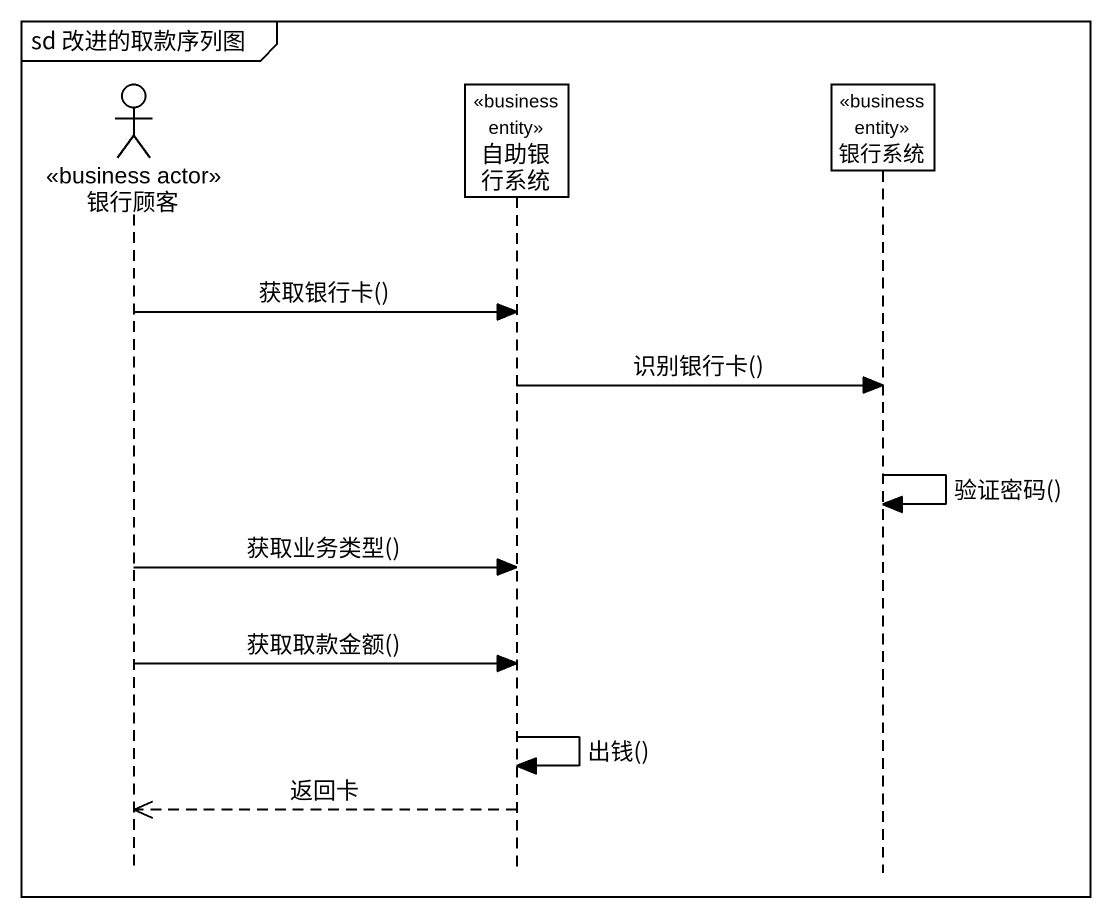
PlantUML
@startuml
mainframe sd 改进的取款序列图
hide footbox
actor 银行顾客 <<business actor>>
participant 自助银行系统 <<business entity>>
participant 银行系统 <<business entity>>

银行顾客 -> 自助银行系统 : 获取银行卡()
自助银行系统 -> 银行系统 : 识别银行卡()
银行系统 -> 银行系统 : 验证密码()
银行顾客 -> 自助银行系统 : 获取业务类型()
银行顾客 -> 自助银行系统 : 获取取款金额()
自助银行系统 -> 自助银行系统 : 出钱()
自助银行系统 -->> 银行顾客 : 返回卡
@enduml
